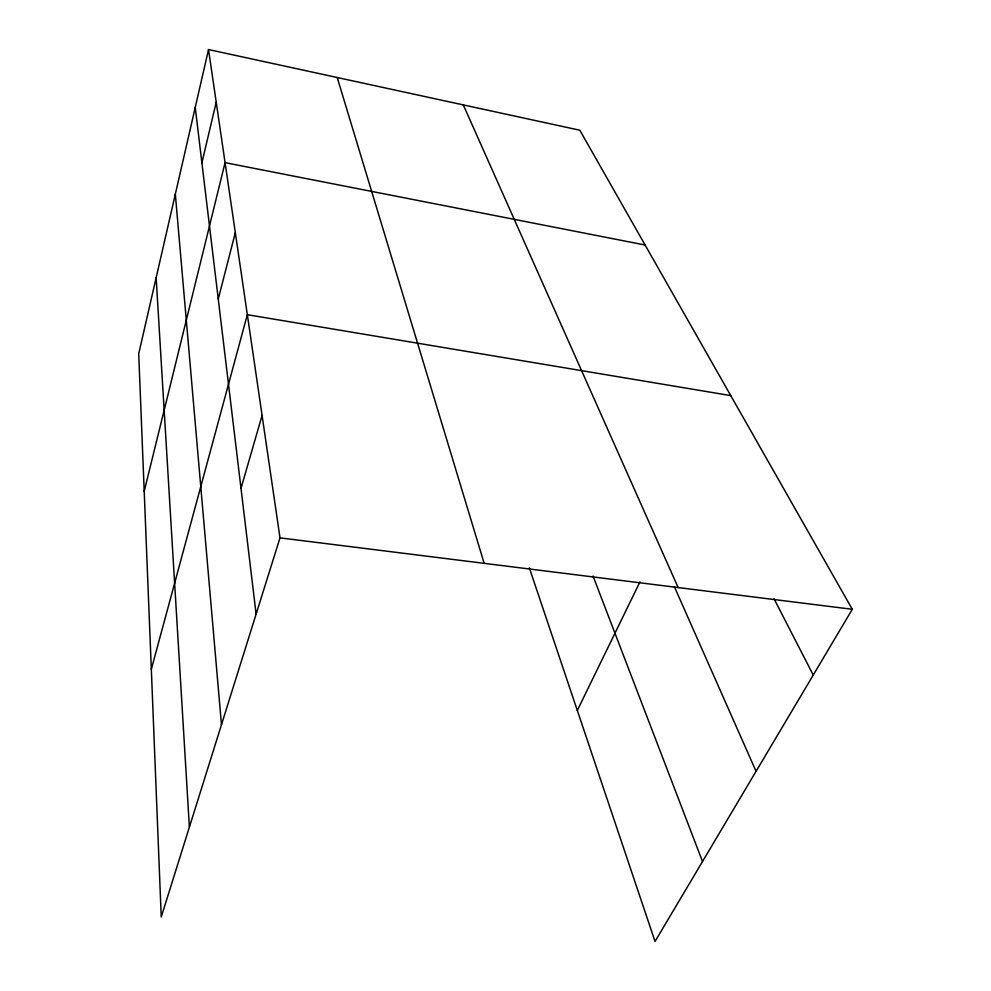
<?xml version="1.0" encoding="UTF-8"?>
<svg xmlns="http://www.w3.org/2000/svg" width="991" height="991" viewBox="0 0 991 991"><rect width="100%" height="100%" fill="white"/><g stroke="black" fill="none" stroke-linecap="round" stroke-linejoin="round"><path stroke-width="1.49" d="M208.519 49.55L138.703 353.75L161.236 916.997L280.007 537.865L208.519 49.55L579.809 130.217L852.297 609.292L655.039 941.45L529.343 567.868M201.891 162.735L216.224 102.234M144.203 491.313L225.068 162.66L645.104 245.012M218.255 299.022L235.325 232.662M151.326 669.272L247.329 314.692L730.763 395.607M241.011 488.352L262.082 415.427M577.319 710.448L639.975 581.878M280.007 537.865L852.297 609.292M774.058 598.812L813.239 675.057M463.305 104.91L678.141 587.552M674.363 586.697L756.071 771.332M593.039 576.044L702.508 861.526M337.213 77.509L484.165 563.346M195.239 107.4L256.112 614.11M175.333 194.162L221.476 724.681M156.144 277.74L189.392 827.113"/></g></svg>
